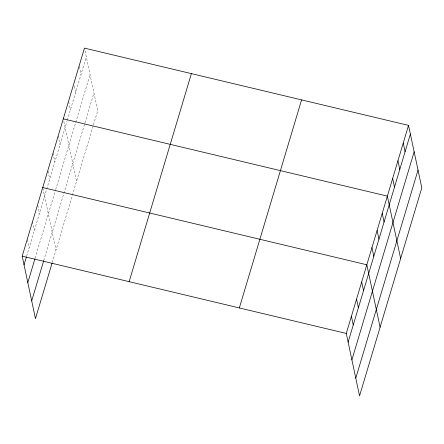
<?xml version="1.0" encoding="UTF-8"?>
<svg xmlns="http://www.w3.org/2000/svg" width="444" height="444" viewBox="0 0 444 444"><rect width="100%" height="100%" fill="white"/><g stroke="black" fill="none" stroke-linecap="round" stroke-linejoin="round"><path stroke-width="0.33" stroke-dasharray="2.22 1.67" d="M26.612 256.266L67.088 120.984M67.283 120.33L86.291 56.799M35.126 258.164L55.467 190.171M55.667 189.51L90.065 74.542M43.751 260.6L84.737 123.604M84.937 122.949L93.95 92.818M52.259 262.498L93.212 125.624M93.412 124.969L97.719 110.562L84.593 48.79M79.298 66.472L81.002 74.481M74.437 86.158L75.713 92.169M68.715 101.843L70.418 109.851M63.853 121.528L76.557 181.302M58.147 136.025L59.995 144.7M53.014 153.186L54.856 161.866M48.019 171.018L49.722 179.032M42.885 188.184L56.016 249.955M37.751 205.35L39.449 213.359M32.473 221.845L34.316 230.519M27.478 239.677L29.182 247.685"/><path stroke-width="0.67" d="M52.065 263.159L35.47 318.614L22.2 256.171L84.449 48.124L408.53 125.386L421.8 187.829L359.551 395.876L346.281 333.438L408.53 125.386M24.043 264.852L26.412 256.926M27.817 282.595L34.926 258.824M31.702 300.871L43.751 260.6M129.149 281.668L191.397 73.621M239.333 307.942L301.581 99.889M348.124 342.113L410.373 134.066M351.892 359.856L414.141 151.804M355.783 378.138L418.032 170.085M63.287 118.859L387.362 196.126L400.638 258.563M42.741 187.518L366.822 264.779L380.092 327.222M22.2 256.171L346.281 333.438M403.235 143.068L405.083 151.748M397.946 160.756L399.789 169.43M392.657 178.438L394.5 187.118M382.229 213.287L384.071 221.967M377.095 230.453L378.937 239.127M371.955 247.619L373.804 256.293M361.688 281.946L363.531 290.62M356.549 299.112L358.397 307.786M351.415 316.272L353.258 324.953"/></g></svg>
